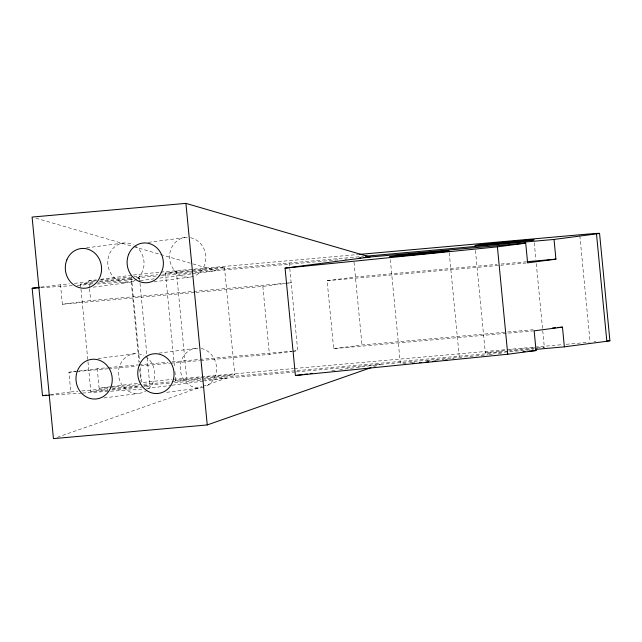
<?xml version="1.0" encoding="UTF-8"?>
<svg xmlns="http://www.w3.org/2000/svg" width="642" height="642" viewBox="0 0 642 642"><rect width="100%" height="100%" fill="white"/><g stroke="black" fill="none" stroke-linecap="round" stroke-linejoin="round"><path stroke-width="0.48" stroke-dasharray="3.21 2.41" d="M57.218 437.306L201.933 386.685M202.88 386.356L226.53 378.09L204.798 380.931M373.716 366.71L380.337 364.399L337.869 369.952M86.469 247.868L123.994 242.957M148.27 242.363L185.795 237.452M40.944 287.11L69.456 283.756M89.447 287.744L88.781 280.851L96.685 279.816M100.633 279.294L131.249 275.29M97.215 284.029L135.197 281.292M140.141 280.65L153.968 278.837M159.89 278.058L191.493 273.925M192.48 273.797L216.185 270.691L191.26 263.429M93.251 287.175L127.822 282.649M154.064 281.798L189.623 277.143M60.468 284.55L62.37 304.268L90.683 300.56L285.184 283.25M196.027 292.367L262.851 286.42L287.263 283.226M288.234 283.098L291.163 282.713L286.18 283.162M534.152 330.831L333.671 348.67L327.123 280.698L355.435 276.999L497.077 264.392M98.122 358.517L134.668 353.734M158.935 353.148L196.468 348.237M50.309 394.629L70.813 391.949L68.911 372.232L107.198 367.641M200.577 360.515L269.399 354.392L291.853 351.455M292.832 351.326L297.711 350.684L289.646 266.944M333.671 348.67L361.984 344.963L506.61 332.091M97.223 368.532L99.125 388.241L110.978 386.693M111.965 386.556L140.606 382.809M146.528 388.554L171.221 385.328M172.208 385.192L203.811 381.059M103.916 397.952L138.487 393.434M166.711 392.326L200.288 387.928M331.946 370.731L336.881 370.081M160.733 272.136A34.146 0.538 -5.5 0 1 176.309 270.691L358.059 254.513M88.781 280.851L96.765 280.137M100.754 279.784L132.669 276.943M133.664 276.854L157.603 274.72M162.595 274.278L192.52 271.614M193.515 271.526L363.516 256.399M74.448 283.307L95.409 281.445M99.398 281.092L131.337 278.243M136.329 277.801L160.291 275.667M161.286 275.578L340.035 259.673M345.027 259.224L347.025 259.047M501.065 264.031L525.999 261.816M62.37 304.268L195.024 292.455M327.123 280.698L499.685 265.347M500.68 265.25L527.612 262.859M108.201 367.553L138.118 364.889M139.121 364.8L168.043 362.224M172.032 361.871L291.725 351.222M292.72 351.126L297.711 350.684M507.605 332.002L535.54 329.523M68.911 372.232L75.892 371.614M76.896 371.525L107.816 368.773M108.811 368.685L136.738 366.197M140.726 365.844L169.657 363.268M170.652 363.179L199.574 360.603M173.749 379.27A34.146 0.538 -5.5 0 1 186.645 378.082L293.498 368.572M294.501 368.484L506.209 349.641M507.204 349.553L534.168 347.153M535.163 347.065L562.127 344.666M566.124 344.305L589.091 342.258M99.125 388.241L109.108 387.351M110.103 387.262L171.005 381.846M172.008 381.757L200.954 379.173M201.957 379.085L533.414 349.585M70.813 391.949L77.802 391.323M81.791 390.97L108.739 388.57M112.735 388.217L139.683 385.818M143.68 385.457L170.628 383.065M174.624 382.704L295.44 371.951M296.443 371.862L488.145 354.801M489.14 354.713L494.131 354.272M498.12 353.911L502.116 353.557M41.168 287.672L72.193 285.65M77.201 285.329L91.212 284.414M50.509 395.127L81.534 393.113M82.537 393.048L109.557 391.283M110.56 391.219L141.593 389.204L141.4 387.214M35.936 218.176L132.774 246.392M133.729 246.672L159.617 254.216M160.58 254.489L190.297 263.156M579.846 235.775L590.086 342.17M534.272 242.764L535.901 259.665M536.287 263.645L544.328 347.17M475.449 250.524L485.312 352.94M449.239 252.884L459.391 358.292M390.32 259.649L400.279 363.067M354.015 262.209L361.984 344.963M289.269 263.003L289.55 265.965M262.851 286.42L269.399 354.392M224.459 267.329L234.803 374.719M176.309 270.691L186.645 378.082M165.443 273.099L174.544 367.561M174.921 371.541L175.788 380.489M139.523 278.443L139.908 282.424M140.004 283.419L147.09 357M147.187 357.995L149.867 385.834M131.441 277.28L139.579 361.799M140.157 367.77L141.593 382.68A34.146 0.538 -5.5 0 1 171.968 379.446M131.249 281.814L139.001 362.353M139.675 369.319L140.823 381.244M89.543 288.731L90.683 300.56M80.507 284.213L80.892 288.194M80.988 289.189L87.882 360.78M87.978 361.775L90.851 391.604M200.344 378.547A29.773 0.465 -5.5 0 1 182.055 379.55A29.773 0.465 -5.5 0 1 232.605 374.792A29.773 0.465 -5.5 0 1 202.254 378.363M133.359 275.025A34.146 0.538 -5.5 0 1 158.959 272.312M509.162 350.139A29.773 0.465 -5.5 0 1 537.298 347.587A29.773 0.465 -5.5 0 1 542.739 347.531M537.651 348.157A29.773 0.465 -5.5 0 1 534.995 348.462M534.024 348.566A29.773 0.465 -5.5 0 1 509.868 350.997M507.983 351.174A29.773 0.465 -5.5 0 1 485.183 352.907A29.773 0.465 -5.5 0 1 508.207 350.235M402.935 363.573A29.773 0.465 -5.5 0 1 406.097 363.179M409.716 362.77A29.773 0.465 -5.5 0 1 412.718 362.441M427.099 360.973A29.773 0.465 -5.5 0 1 430.004 360.692M434.835 360.234A29.773 0.465 -5.5 0 1 438.606 359.881M442.226 359.56A29.773 0.465 -5.5 0 1 444.2 359.384M452.466 358.693A29.773 0.465 -5.5 0 1 454.046 358.573M192.167 270.017A29.773 0.465 -5.5 0 1 224.588 267.361A29.773 0.465 -5.5 0 1 191.918 270.972M190 271.157A29.773 0.465 -5.5 0 1 165.323 273.059A29.773 0.465 -5.5 0 1 191.212 270.105M137.797 278.492A29.773 0.465 -5.5 0 1 136.963 278.933M132.846 279.43A29.773 0.465 -5.5 0 1 97.672 282.945M92.873 283.363A29.773 0.465 -5.5 0 1 94.703 282.4M99.695 281.886A29.773 0.465 -5.5 0 1 132.597 278.853M594.002 341.833A34.146 0.538 -5.5 0 1 595.848 341.672M144.522 386.123A29.773 0.465 -5.5 0 1 144.145 386.709M143.19 386.821A29.773 0.465 -5.5 0 1 110.705 390.095M108.008 390.336A29.773 0.465 -5.5 0 1 90.715 391.572A29.773 0.465 -5.5 0 1 107.992 389.485M111.86 389.092A29.773 0.465 -5.5 0 1 139.258 386.54M193.338 276.381A19.942 18.112 82.5 0 1 169.785 259.946A19.942 18.112 82.5 0 1 187.689 237.396M190.538 237.717A19.942 18.112 82.5 0 1 205.753 255.693A19.942 18.112 82.5 0 1 194.229 276.052M204.004 387.158A19.942 18.112 82.5 0 1 180.458 370.731A19.942 18.112 82.5 0 1 198.362 348.181M201.203 348.494A19.942 18.112 82.5 0 1 216.426 366.478A19.942 18.112 82.5 0 1 204.894 386.837M136.585 279.182A19.942 18.112 82.5 0 1 107.864 264.408A19.942 18.112 82.5 0 1 133.279 244.811M134.964 245.798A19.942 18.112 82.5 0 1 137.332 278.572M147.251 389.967A19.942 18.112 82.5 0 1 118.529 375.193A19.942 18.112 82.5 0 1 143.944 355.596M145.63 356.583A19.942 18.112 82.5 0 1 148.005 389.357"/><path stroke-width="0.96" d="M535.412 349.409L564.366 346.832L562.464 327.123L534.152 330.831L536.054 350.54L507.742 354.24L295.4 375.514L285.064 268.123L370.001 257.009L185.915 203.37L32.1 217.06L53.438 438.63L207.246 424.94L370.883 367.705M49.506 395.191L42.5 395.649L32.156 288.258L39.964 287.239M285.064 268.123L497.398 246.849L525.71 243.149L527.612 262.859L555.924 259.151L554.022 239.442L596.49 233.881L606.834 341.279L564.366 346.832M42.5 395.649L46.401 395.143M295.4 375.514L302.318 374.607M304.292 374.35L307.253 373.965M310.214 373.572L312.189 373.315M359.055 254.425L579.75 234.779A34.146 0.538 -5.5 0 1 596.49 233.881M365.507 256.222L554.022 239.442M359.014 257.98L361.013 257.803M364.006 257.538L525.71 243.149M527.002 261.727L555.924 259.151M552.497 328.006L555.482 327.741M557.481 327.564L562.464 327.123M523.078 351.696L525.076 351.519M529.064 351.158L536.054 350.54M32.156 288.258L39.162 287.801M599.556 233.383L609.9 340.774M497.398 246.849L507.742 354.24M185.915 203.37L207.246 424.94M447.049 359.905A29.773 0.465 -5.5 0 1 445.203 360.098M435.541 361.093A29.773 0.465 -5.5 0 1 432.668 361.374M428.792 361.751A29.773 0.465 -5.5 0 1 425.887 362.024M421.16 362.465A29.773 0.465 -5.5 0 1 419.322 362.626M414.604 363.043A29.773 0.465 -5.5 0 1 412.742 363.203M607.797 340.774A34.146 0.538 -5.5 0 1 606.834 341.279M400.648 255.965A29.773 0.465 -5.5 0 0 448.766 251.046A29.773 0.465 -5.5 0 0 409.219 254.336A29.773 0.465 -5.5 0 0 400.648 255.965M485.585 244.843A29.773 0.465 -5.5 0 0 533.703 239.931A29.773 0.465 -5.5 0 0 494.155 243.222A29.773 0.465 -5.5 0 0 485.585 244.843M128.657 254.328A19.942 18.112 82.5 0 0 147.154 282.705A19.942 18.112 82.5 0 0 159.914 251.544A19.942 18.112 82.5 0 0 128.657 254.328M139.322 365.105A19.942 18.112 82.5 0 0 157.82 393.49A19.942 18.112 82.5 0 0 170.579 362.329A19.942 18.112 82.5 0 0 139.322 365.105M66.856 259.825A19.942 18.112 82.5 0 0 85.346 288.202A19.942 18.112 82.5 0 0 98.114 257.041A19.942 18.112 82.5 0 0 66.856 259.825M77.521 370.611A19.942 18.112 82.5 0 0 96.019 398.987A19.942 18.112 82.5 0 0 108.779 367.826A19.942 18.112 82.5 0 0 77.521 370.611"/></g></svg>
